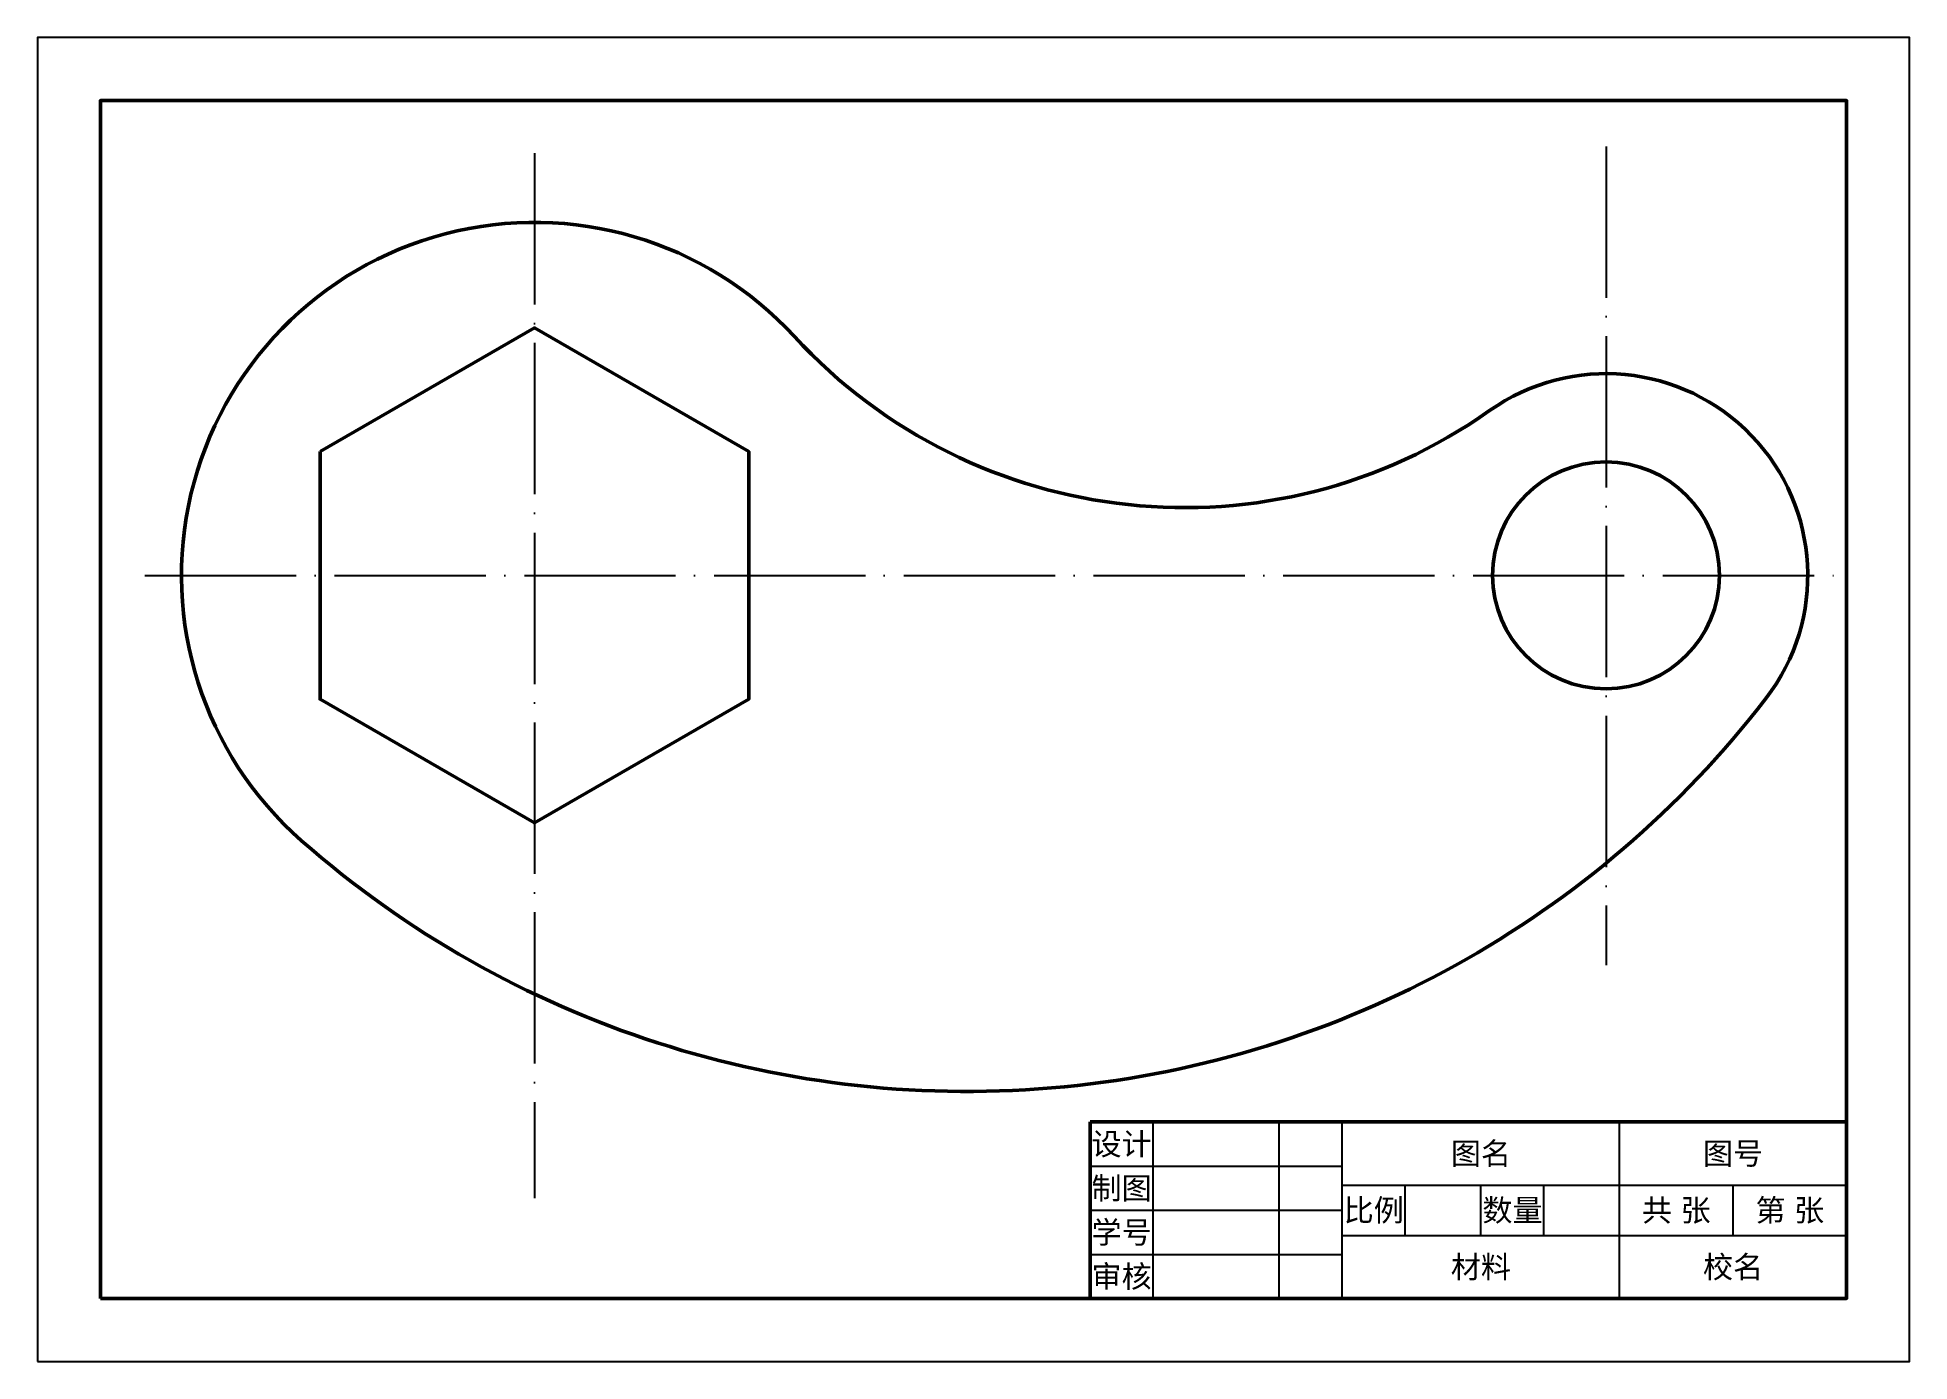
# Model space of a CAD drawing. Header units: millimetres. Extents: x 0 to 297, y 0 to 210.
import ezdxf
from ezdxf.enums import TextEntityAlignment as Align

# ---------------------------------------------------------------- set-up
doc = ezdxf.new("R2010")
doc.units = ezdxf.units.MM
doc.linetypes.add('ACAD_ISO04W100', pattern=[30, 24, -3, 0, -3])
for name, color, linetype, lineweight in [('01粗实线、剖切面的粗剖切线', 7, 'Continuous', 50), ('02细实线、细波浪线、细双折线', 7, 'Continuous', 25), ('05细点画线、剖切面的剖切线', 7, 'ACAD_ISO04W100', 25), ('11文本、细实线', 7, 'Continuous', 25)]:
    doc.layers.add(name, color=color, linetype=linetype, lineweight=lineweight)
doc.styles.add('汉字', font='arial.ttf')

msp = doc.modelspace()

# ---------------------------------------------------------------- linework, layer by layer
at = {"layer": '01粗实线、剖切面的粗剖切线'}
for p, q in [((167, 10), (167, 38)), ((167, 38), (287, 38))]:
    msp.add_line(p, q, dxfattribs=at)
msp.add_lwpolyline([(10, 10), (287, 10), (287, 200), (10, 200)], close=True, dxfattribs=at)
at = {"layer": '01粗实线、剖切面的粗剖切线', "lineweight": 50}
msp.add_lwpolyline([(44.85, 144.31), (44.85, 105.05), (78.85, 85.42), (112.85, 105.05), (112.85, 144.31), (78.85, 163.94)], close=True, dxfattribs=at)
msp.add_circle((248.85, 124.68), 18, dxfattribs=at)
for centre, radius, start, end in [((78.85, 124.68), 56, 42.5897, 228.7122), ((181.92, 219.43), 84, 222.5897, 305.2382), ((248.85, 124.68), 32, 322.3732, 125.2382), ((147.47, 202.83), 160, 228.7122, 322.3732)]:
    msp.add_arc(centre, radius, start, end, dxfattribs=at)
at = {"layer": '02细实线、细波浪线、细双折线'}
for p, q in [((177, 10), (177, 38)), ((197, 10), (197, 38)), ((207, 10), (207, 38)), ((251, 10), (251, 38)), ((167, 31), (207, 31)), ((207, 28), (287, 28)), ((217, 20), (217, 28)), ((229, 20), (229, 28)), ((239, 20), (239, 28)), ((269, 20), (269, 28)), ((167, 24), (207, 24)), ((207, 20), (287, 20)), ((167, 17), (207, 17))]:
    msp.add_line(p, q, dxfattribs=at)
at = {"layer": '02细实线、细波浪线、细双折线', "color": 0}
msp.add_lwpolyline([(0, 0), (297, 0), (297, 210), (0, 210)], close=True, dxfattribs=at)
at = {"layer": '05细点画线、剖切面的剖切线'}
for p, q in [((78.85, 191.65), (78.85, 25.89)), ((248.85, 192.72), (248.85, 62.89)), ((17.05, 124.68), (287, 124.68))]:
    msp.add_line(p, q, dxfattribs=at)

# ---------------------------------------------------------------- texts
at = {"layer": '11文本、细实线', "style": '汉字'}
for s, p in [('设计', (172, 34.5)), ('图名', (229, 33)), ('图号', (269, 33)), ('制图', (172, 27.5)), ('比例', (212, 24)), ('数量', (234, 24)), ('共 张', (260, 24)), ('第 张', (278, 24)), ('学号', (172, 20.5)), ('审核', (172, 13.5)), ('材料', (229, 15)), ('校名', (269, 15))]:
    msp.add_text(s, height=3.5, dxfattribs=at).set_placement(p, align=Align.MIDDLE_CENTER)

doc.saveas('drawing.dxf')
